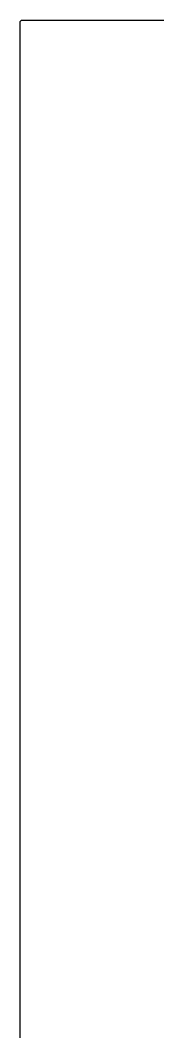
# Model space of a CAD drawing. Header units: millimetres. Extents: x 112 to 8820, y -2365 to 5002.
# Drawn here: x 1612.6 to 1634.3, y -105.5 to 54.7 of the extents above; entities that cross this region are included whole.
import ezdxf

# ---------------------------------------------------------------- set-up
doc = ezdxf.new("R2010")
doc.units = ezdxf.units.MM

# ---------------------------------------------------------------- blocks, each defined once
blk = doc.blocks.new('2097-30_el')
at = {"extrusion": (2.53485e-19, -0.001462, 0.999999)}
for p, q in [((-2.088, 71.85, 0.105), (-2.07, 71.867, 0.105)), ((-2.088, 71.85, 0.105), (-2.07, 71.867, 0.105)), ((-2.088, 47.937, 0.07), (-2.088, 71.85, 0.105)), ((-2.088, 47.934, 0.07), (-2.088, 71.85, 0.105)), ((-2.07, 71.867, 0.105), (-2.039, 71.867, 0.105)), ((-2.07, 71.867, 0.105), (-2.039, 71.867, 0.105)), ((-2.039, 71.867, 0.105), (-1.945, 71.867, 0.105)), ((-2.039, 71.867, 0.105), (-1.945, 71.867, 0.105)), ((-1.945, 71.867, 0.105), (-1.793, 71.867, 0.105)), ((-1.945, 71.867, 0.105), (-1.793, 71.867, 0.105)), ((-1.793, 71.867, 0.105), (-1.586, 71.867, 0.105)), ((-1.793, 71.867, 0.105), (-1.586, 71.867, 0.105)), ((-1.586, 71.867, 0.105), (-1.331, 71.867, 0.105)), ((-1.586, 71.867, 0.105), (-1.331, 71.867, 0.105)), ((-1.331, 71.867, 0.105), (-1.035, 71.867, 0.105)), ((-1.331, 71.867, 0.105), (-1.035, 71.867, 0.105)), ((-1.035, 71.867, 0.105), (-0.708, 71.867, 0.105)), ((-1.035, 71.867, 0.105), (-0.708, 71.867, 0.105)), ((-0.708, 71.867, 0.105), (-0.359, 71.867, 0.105)), ((-0.708, 71.867, 0.105), (-0.359, 71.867, 0.105)), ((-0.359, 71.867, 0.105), (0, 71.867, 0.105)), ((-0.359, 71.867, 0.105), (0, 71.867, 0.105)), ((0, 71.867, 0.105), (0.359, 71.867, 0.105)), ((0, 71.867, 0.105), (0.359, 71.867, 0.105))]:
    blk.add_line(p, q, dxfattribs=at)

msp = doc.modelspace()

# ---------------------------------------------------------------- block references
at = {"color": 0, "xscale": 10, "yscale": 10, "zscale": 10}
msp.add_blockref('2097-30_el', (1633.49, -664.02, -1.52), dxfattribs=at)

doc.saveas('drawing.dxf')
